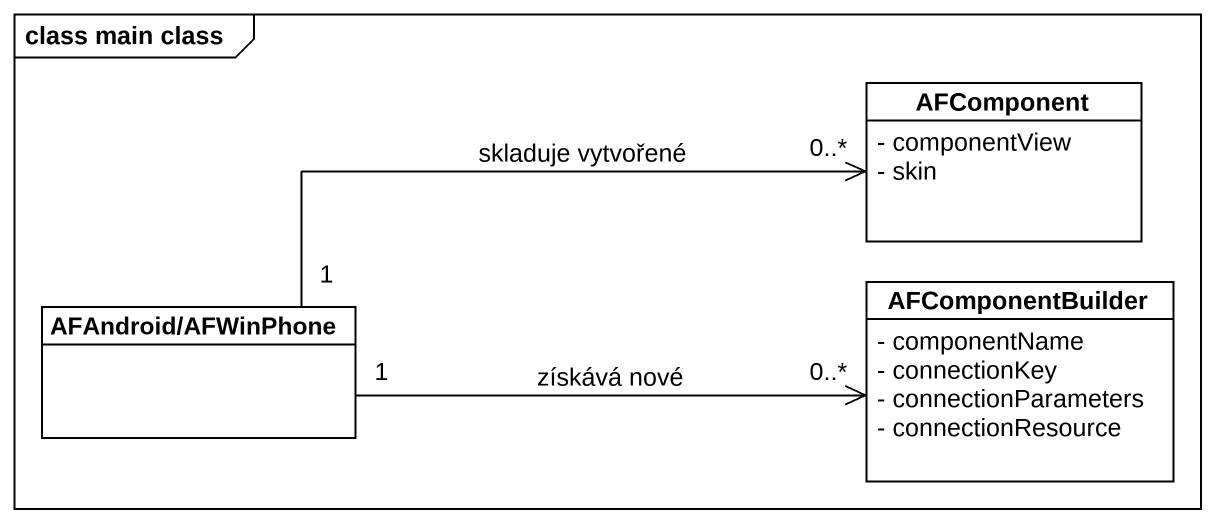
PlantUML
@startuml
mainframe class main class
hide circle
hide empty members
skinparam classAttributeIconSize 0
class AFComponent {
  - componentView
  - skin
}
class "AFAndroid/AFWinPhone" as AFAndroid_AFWinPhone
class AFComponentBuilder {
  - componentName
  - connectionKey
  - connectionParameters
  - connectionResource
}
AFAndroid_AFWinPhone "1" -right-> "0..*" AFComponent : skladuje vytvořené
AFAndroid_AFWinPhone "1" -right-> "0..*" AFComponentBuilder : získává nové
@enduml
